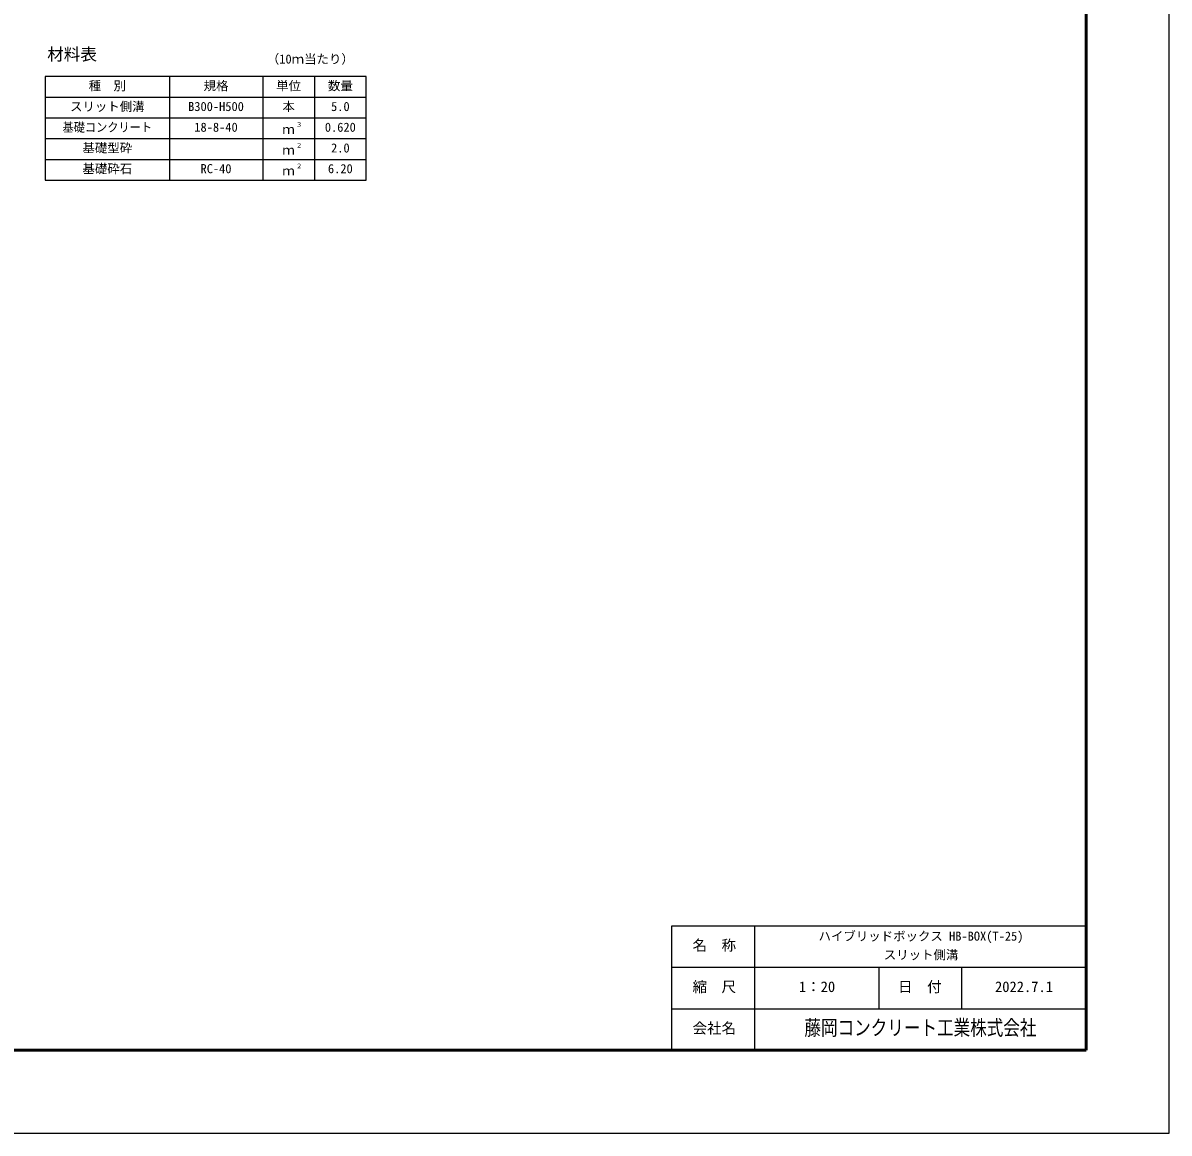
# Model space of a CAD drawing. Units: millimetres, scale not verified. Extents: x -8390 to 25210, y 0 to 11880.
# Drawn here: x 19678 to 25210, y 0 to 5357 of the extents above; entities that cross this region are included whole.
import ezdxf
from ezdxf.enums import TextEntityAlignment as Align

# ---------------------------------------------------------------- set-up
doc = ezdxf.new("R2010")
doc.units = ezdxf.units.MM
doc.header["$LTSCALE"] = 20
for name, color, linetype, lineweight in [('Defpoints_3', 5, 'Continuous', 25), ('HYO', 3, 'Continuous', 25), ('HYO2', 4, 'Continuous', 25), ('TXT', 7, 'Continuous', 25), ('WAKU', 3, 'Continuous', 50), ('WAKU-LINE', 7, 'Continuous', 25)]:
    doc.layers.add(name, color=color, linetype=linetype, lineweight=lineweight)
doc.layers.add('WAKU-TXT', color=7, linetype='Continuous')
doc.styles.add('ＭＳ ゴシック', font='')
doc.styles.get('ＭＳ ゴシック').set_extended_font_data('MS Gothic')

msp = doc.modelspace()

# ---------------------------------------------------------------- linework, layer by layer
at = {"layer": 'Defpoints_3'}
for p, q in [((25210, 0), (25210, 11880)), ((8410, 0), (25210, 0))]:
    msp.add_line(p, q, dxfattribs=at)
at = {"layer": 'HYO'}
for p, q in [((21335, 5098.19), (19785, 5098.19)), ((19785, 5098.19), (19785, 4598.19)), ((20385, 5098.19), (20385, 4598.19)), ((20835, 5098.19), (20835, 4598.19)), ((21085, 5098.19), (21085, 4598.19)), ((21335, 4598.19), (21335, 5098.19)), ((19785, 4998.19), (21335, 4998.19)), ((19785, 4598.19), (21335, 4598.19))]:
    msp.add_line(p, q, dxfattribs=at)
at = {"layer": 'HYO2'}
for p, q in [((19785, 4898.19), (21335, 4898.19)), ((19785, 4798.19), (21335, 4798.19)), ((19785, 4698.19), (21335, 4698.19))]:
    msp.add_line(p, q, dxfattribs=at)
at = {"layer": 'WAKU'}
for p, q in [((24810, 400), (24810, 11480)), ((8810, 400), (24810, 400))]:
    msp.add_line(p, q, dxfattribs=at)
at = {"layer": 'WAKU', "lineweight": 25}
for p, q in [((22810, 1000), (24810, 1000)), ((22810, 400), (22810, 1000))]:
    msp.add_line(p, q, dxfattribs=at)
at = {"layer": 'WAKU-LINE'}
for p, q in [((23210, 400), (23210, 1000)), ((22810, 800), (24810, 800)), ((23810, 600), (23810, 800)), ((24210, 600), (24210, 800)), ((22810, 600), (24810, 600))]:
    msp.add_line(p, q, dxfattribs=at)

# ---------------------------------------------------------------- texts
at = {"layer": 'TXT', "style": 'ＭＳ ゴシック'}
for s, height, p in [('材料表', 58.65, (19795, 5158.19)), ('（10ｍ当たり）', 43.99, (20855, 5147.18)), ('種\u3000別', 43.99, (19995, 5018.19)), ('規格', 43.99, (20550, 5018.19)), ('単位', 43.99, (20900, 5018.19)), ('数量', 43.99, (21150, 5018.19)), ('スリット側溝', 43.99, (19905, 4918.19)), ('本', 43.99, (20930, 4918.19)), ('B300-H500', 43.99, (20475, 4918.19)), ('5.0', 43.99, (21165, 4918.19)), ('18-8-40', 43.99, (20505, 4818.19)), ('３', 21.99, (20995.54, 4848.55)), ('0.620', 43.99, (21135, 4818.19)), ('ｍ', 43.99, (20930, 4808.19)), ('基礎型砕', 43.99, (19965, 4718.19)), ('２', 21.99, (20995.54, 4748.55)), ('2.0', 43.99, (21165, 4718.19)), ('ｍ', 43.99, (20930, 4708.19)), ('基礎砕石', 43.99, (19965, 4618.19)), ('RC-40', 43.99, (20535, 4618.19)), ('ｍ', 43.99, (20930, 4608.19)), ('２', 21.99, (20995.54, 4648.55)), ('6.20', 43.99, (21150, 4618.19))]:
    msp.add_text(s, height=height, dxfattribs=at).set_placement(p, align=Align.BOTTOM_LEFT)
at = {"layer": 'TXT', "style": 'ＭＳ ゴシック', "width": 0.9}
msp.add_text('基礎コンクリート', height=43.99, dxfattribs=at).set_placement((19869, 4818.19), align=Align.BOTTOM_LEFT)
at = {"layer": 'WAKU-TXT', "style": 'ＭＳ ゴシック'}
for s, height, p in [('ハイブリッドボックス HB-BOX(T-25)', 43.99, (23518, 915)), ('名\u3000称', 51.32, (22909.9, 865)), ('スリット側溝', 43.99, (23833, 825)), ('縮\u3000尺', 51.32, (22909.9, 665)), ('1：20', 51.32, (23423.5, 665)), ('日\u3000付', 51.32, (23901.89, 665)), ('2022.7.1', 51.32, (24370, 665)), ('会社名', 51.32, (22909.9, 465))]:
    msp.add_text(s, height=height, dxfattribs=at).set_placement(p, align=Align.BOTTOM_LEFT)
at = {"layer": 'WAKU-TXT', "style": 'ＭＳ ゴシック', "width": 0.8}
msp.add_text('藤岡コンクリート工業株式会社', height=73.31, dxfattribs=at).set_placement((23450, 450), align=Align.BOTTOM_LEFT)

doc.saveas('drawing.dxf')
